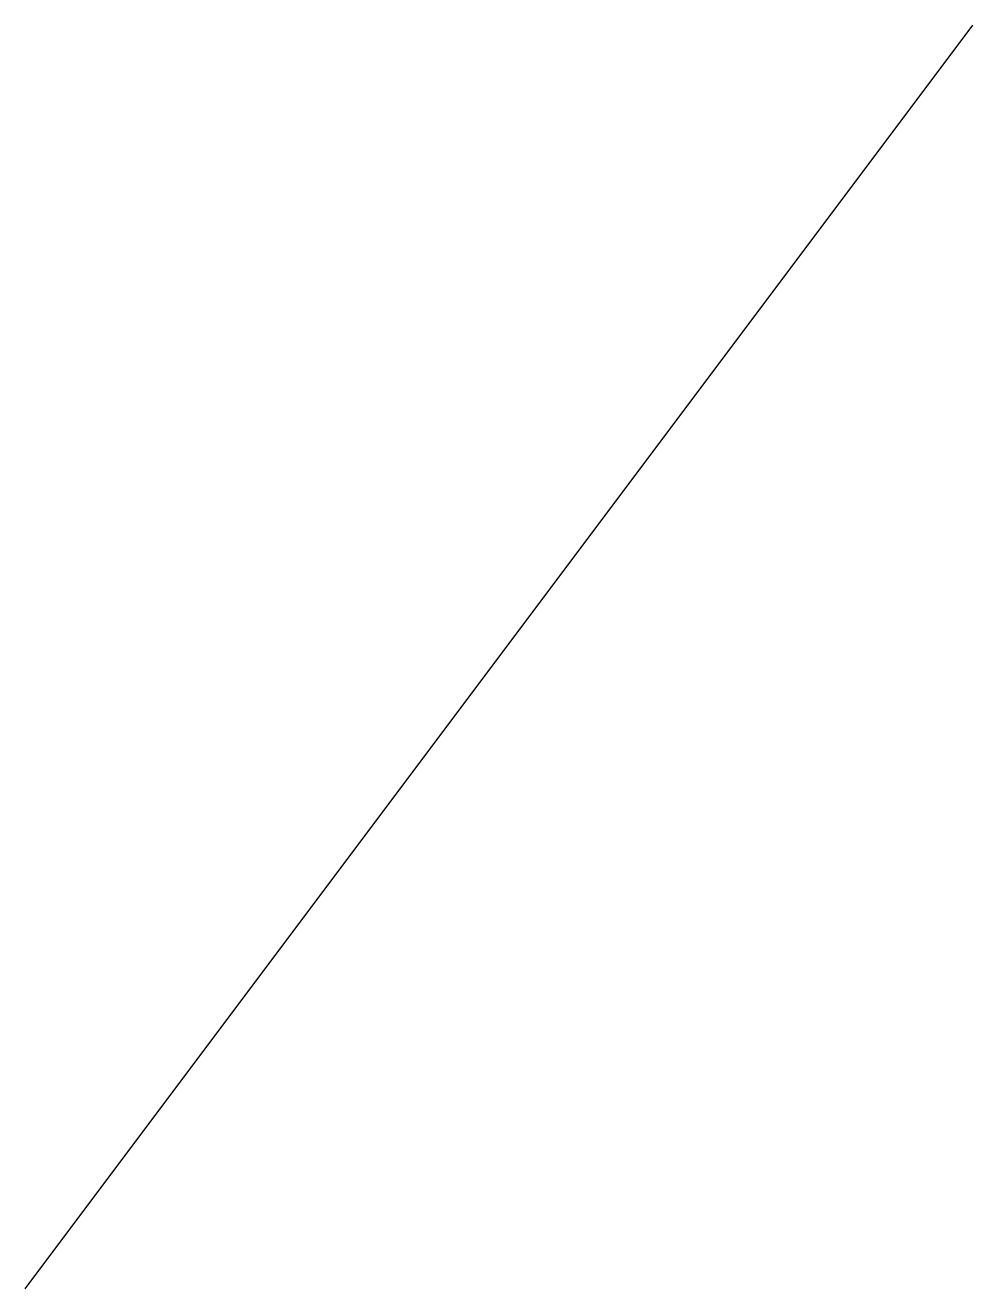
# Model space of a CAD drawing. Extents: x 0 to 0.000000003, y 0 to 0.000000004.
import ezdxf

# ---------------------------------------------------------------- set-up
doc = ezdxf.new("R2010")
doc.units = 0
doc.header["$MEASUREMENT"] = 0

msp = doc.modelspace()

# ---------------------------------------------------------------- linework, layer by layer
msp.add_line((0, 0), (0.000000003, 0.000000004))

doc.saveas('drawing.dxf')
